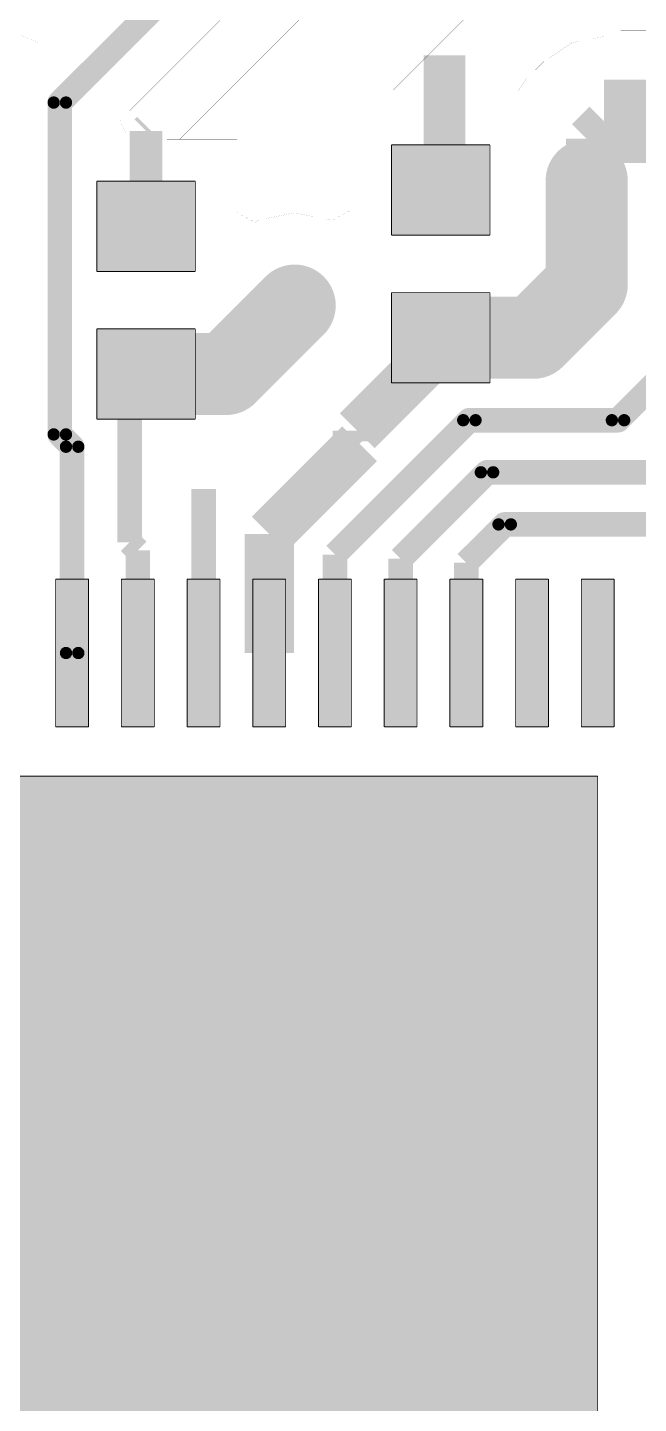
# Model space of a CAD drawing. Header units: millimetres. Extents: x 120.8 to 142.5, y 76.6 to 105.3.
# Drawn here: x 131.57 to 135.29, y 92.5 to 100.88 of the extents above; entities that cross this region are included whole.
import ezdxf

# ---------------------------------------------------------------- set-up
doc = ezdxf.new("R2010")
doc.units = ezdxf.units.MM
doc.layers.add('Mechanical4', color=56, linetype='Continuous')

msp = doc.modelspace()

# ---------------------------------------------------------------- linework, layer by layer
at = {"layer": 'Mechanical4'}
for points, const_width in [([(132.50007028, 100.2000536), (137.50007298, 105.2000563)], 0.00124968), ([(133.80007022, 100.50005554), (138.50007606, 105.2000563)], 0.00124968), ([(131.77014032, 100.42410446), (133.20012984, 101.85409652)], 0.1499997), ([(131.6544611, 100.78281342), (132.73788032, 101.8662301)], 0.00029972), ([(132.1368452, 100.3164237), (133.43731504, 101.61689862)], 0.00029972), ([(135.18563514, 100.86309774), (136.08563334, 100.86309774)], 0.00029972), ([(135.18563514, 100.8270526), (135.18563514, 100.86309774)], 0.00029972), ([(131.53712834, 100.83141378), (131.6544611, 100.78281342)], 0.00029972), ([(134.11212954, 99.86809337999999), (134.11212954, 100.71109652)], 0.254), ([(134.71788652, 100.67534856), (134.8859253, 100.78762418)], 0.00029972), ([(134.8859253, 100.78762418), (135.08413674, 100.8270526)], 0.00029972), ([(135.08413674, 100.8270526), (135.18563514, 100.8270526)], 0.00029972), ([(134.6118847, 100.56934166), (134.71788652, 100.67534856)], 0.00029972), ([(134.51215922, 100.42009126), (134.6118847, 100.56934166)], 0.00029972), ([(135.08413674, 100.30909834), (135.71463332, 100.30909834)], 0.508), ([(131.77014032, 98.40189869999999), (131.77014032, 100.42410446)], 0.1499997), ([(132.29513292, 100.25059706), (132.31112984, 100.26659398)], 0.1999996), ([(133.53513044, 100.42009126), (134.51215922, 100.42009126)], 0.00029972), ([(133.53513044, 99.76425056), (133.53513044, 100.42009126)], 0.00029972), ([(134.97813238, 100.20309398), (135.08413674, 100.30909834)], 0.254), ([(132.1368452, 100.3164237), (132.16813292, 100.24089172)], 0.00029972), ([(132.29513292, 99.67009275999999), (132.29513292, 100.25059706)], 0.1999996), ([(134.97813238, 99.94909398), (134.97813238, 100.20309398)], 0.254), ([(132.16813292, 99.67009275999999), (132.16813292, 100.24089172)], 0.00029972), ([(132.42213292, 100.19909094), (132.84913232, 100.19909094)], 0.00029972), ([(132.42213292, 99.67009275999999), (132.42213292, 100.19909094)], 0.00029972), ([(132.50007028, 99.9000542), (132.50007028, 100.2000536)], 0.00124968), ([(132.84913232, 99.75356224), (132.84913232, 100.19909094)], 0.00029972), ([(134.97813238, 99.31409398), (134.97813238, 99.94909398)], 0.499999), ([(133.78913044, 100.16609126), (134.38913178, 100.16609126)], 0.00500126), ([(133.78913044, 99.6160949), (133.78913044, 100.16609126)], 0.00500126), ([(134.38913178, 99.6160949), (134.38913178, 100.16609126)], 0.00500126), ([(131.99513352, 99.94509094), (132.59513232, 99.94509094)], 0.00500126), ([(131.99513352, 99.39509457999999), (131.99513352, 99.94509094)], 0.00500126), ([(132.59513232, 99.39509457999999), (132.59513232, 99.94509094)], 0.00500126), ([(134.08913238, 99.89109307999999), (134.11212954, 99.86809337999999)], 0.254), ([(132.84913232, 99.75356224), (132.96113616, 99.69369189999999)], 0.00029972), ([(132.96113616, 99.69369189999999), (132.98397076, 99.70894967999999)], 0.00029972), ([(132.98397076, 99.70894967999999), (133.20012984, 99.7519468)], 0.00029972), ([(133.20012984, 99.7519468), (133.41628892, 99.70894967999999)], 0.00029972), ([(133.41628892, 99.70894967999999), (133.4231266, 99.70438276)], 0.00029972), ([(133.4231266, 99.70438276), (133.53513044, 99.76425056)], 0.00029972), ([(132.16813292, 99.67009275999999), (132.42213292, 99.67009275999999)], 0.00029972), ([(133.78913044, 99.6160949), (134.38913178, 99.6160949)], 0.00500126), ([(133.78913044, 99.62109362), (134.38913178, 99.62109362)], 0.00029972), ([(133.78913044, 99.25109436), (133.78913044, 99.62109362)], 0.00029972), ([(134.38913178, 99.25109436), (134.38913178, 99.62109362)], 0.00029972), ([(134.65513328, 98.99109487999999), (134.97813238, 99.31409398)], 0.499999), ([(132.78313042, 98.77009455999999), (133.20012984, 99.18709398)], 0.499999), ([(131.99513352, 99.39509457999999), (132.59513232, 99.39509457999999)], 0.00500126), ([(131.99513352, 99.4000933), (132.59513232, 99.4000933)], 0.00029972), ([(131.99513352, 99.03009404), (131.99513352, 99.4000933)], 0.00029972), ([(132.59513232, 99.03009404), (132.59513232, 99.4000933)], 0.00029972), ([(133.78913044, 99.26609305999999), (134.38913178, 99.26609305999999)], 0.00500126), ([(133.78913044, 98.7160967), (133.78913044, 99.26609305999999)], 0.00500126), ([(134.38913178, 98.7160967), (134.38913178, 99.26609305999999)], 0.00500126), ([(133.78913044, 99.25109436), (134.38913178, 99.25109436)], 0.00029972), ([(134.08913238, 98.99109487999999), (134.65513328, 98.99109487999999)], 0.499999), ([(135.16863238, 98.48859397999999), (135.86713238, 99.18709398)], 0.1499997), ([(131.99513352, 99.04509274), (132.59513232, 99.04509274)], 0.00500126), ([(131.99513352, 98.49509384), (131.99513352, 99.04509274)], 0.00500126), ([(131.99513352, 99.03009404), (132.59513232, 99.03009404)], 0.00029972), ([(132.29513292, 98.77009455999999), (132.78313042, 98.77009455999999)], 0.499999), ([(132.59513232, 98.49509384), (132.59513232, 99.04509274)], 0.00500126), ([(133.58113238, 98.42509398), (134.08913238, 98.93309398)], 0.2999994), ([(134.08913238, 98.93309398), (134.08913238, 98.99109487999999)], 0.1524), ([(132.19513312, 97.7450928), (132.19513312, 98.77009455999999)], 0.1499997), ([(133.78913044, 98.7160967), (134.38913178, 98.7160967)], 0.00500126), ([(133.44512808, 97.67008659999999), (134.26363546, 98.48859397999999)], 0.1499997), ([(133.58113238, 98.35909462), (133.58113238, 98.42509398)], 0.2999994), ([(134.26363546, 98.48859397999999), (135.16863238, 98.48859397999999)], 0.1499997), ([(131.77014032, 98.40189869999999), (131.84512874, 98.32690774)], 0.1499997), ([(131.99513352, 98.49509384), (132.59513232, 98.49509384)], 0.00500126), ([(133.04512888, 97.79508761999999), (133.5951354, 98.34509159999999)], 0.2999994), ([(133.58113238, 98.35909462), (133.5951354, 98.34509159999999)], 0.1499997), ([(131.84512874, 97.07009034), (131.84512874, 98.32690774)], 0.1499997), ([(133.84513236, 97.64508792), (134.37113334, 98.17109144)], 0.1499997), ([(134.37113334, 98.17109144), (135.48613238, 98.17109144)], 0.1499997), ([(132.64513222, 97.92009372), (132.64513222, 98.07009088)], 0.1499997), ([(132.64512968, 97.92008863999999), (132.64513222, 97.92009372)], 0.1499997), ([(132.64512968, 97.07009034), (132.64512968, 97.92008863999999)], 0.1499997), ([(133.04512888, 97.07009034), (133.04512888, 97.79508761999999)], 0.2999994), ([(134.24513156, 97.62008924), (134.47863376, 97.85359143999999)], 0.1499997), ([(134.47863376, 97.85359143999999), (136.12113238, 97.85359143999999)], 0.1499997), ([(132.19513312, 97.7450928), (132.24513048, 97.69509543999999)], 0.1499997), ([(132.24513048, 97.07009034), (132.24513048, 97.69509543999999)], 0.1499997), ([(133.44512808, 97.07009034), (133.44512808, 97.67008659999999)], 0.1499997), ([(133.84513236, 97.07009034), (133.84513236, 97.64508792)], 0.1499997), ([(134.24513156, 97.07009034), (134.24513156, 97.62008924)], 0.1499997), ([(129.34512358, 97.62009178), (136.3201363, 97.62009178)], 0.00029972), ([(131.7451264, 97.52008943999999), (131.94512854, 97.52008943999999)], 0.00500126), ([(131.7451264, 96.62009124), (131.7451264, 97.52008943999999)], 0.00500126), ([(131.94512854, 96.62009124), (131.94512854, 97.52008943999999)], 0.00500126), ([(132.14513068, 97.52008943999999), (132.34513028, 97.52008943999999)], 0.00500126), ([(132.14513068, 96.62009124), (132.14513068, 97.52008943999999)], 0.00500126), ([(132.34513028, 96.62009124), (132.34513028, 97.52008943999999)], 0.00500126), ([(132.54512988, 97.52008943999999), (132.74512948, 97.52008943999999)], 0.00500126), ([(132.54512988, 96.62009124), (132.54512988, 97.52008943999999)], 0.00500126), ([(132.74512948, 96.62009124), (132.74512948, 97.52008943999999)], 0.00500126), ([(132.94512908, 97.52008943999999), (133.14512868, 97.52008943999999)], 0.00500126), ([(132.94512908, 96.62009124), (132.94512908, 97.52008943999999)], 0.00500126), ([(133.14512868, 96.62009124), (133.14512868, 97.52008943999999)], 0.00500126), ([(133.34512828, 97.52008943999999), (133.54512788, 97.52008943999999)], 0.00500126), ([(133.34512828, 96.62009124), (133.34512828, 97.52008943999999)], 0.00500126), ([(133.54512788, 96.62009124), (133.54512788, 97.52008943999999)], 0.00500126), ([(133.74513002, 97.52008943999999), (133.94512962, 97.52008943999999)], 0.00500126), ([(133.74513002, 96.62009124), (133.74513002, 97.52008943999999)], 0.00500126), ([(133.94512962, 96.62009124), (133.94512962, 97.52008943999999)], 0.00500126), ([(134.14512922, 97.52008943999999), (134.34513136, 97.52008943999999)], 0.00500126), ([(134.14512922, 96.62009124), (134.14512922, 97.52008943999999)], 0.00500126), ([(134.34513136, 96.62009124), (134.34513136, 97.52008943999999)], 0.00500126), ([(134.54512842, 97.52008943999999), (134.74513056, 97.52008943999999)], 0.00500126), ([(134.54512842, 96.62009124), (134.54512842, 97.52008943999999)], 0.00500126), ([(134.74513056, 96.62009124), (134.74513056, 97.52008943999999)], 0.00500126), ([(134.9451327, 97.52008943999999), (135.1451323, 97.52008943999999)], 0.00500126), ([(134.9451327, 96.62009124), (134.9451327, 97.52008943999999)], 0.00500126), ([(135.1451323, 96.62009124), (135.1451323, 97.52008943999999)], 0.00500126), ([(133.84513236, 97.07009034), (133.84513236, 97.3200873)], 0.1499997), ([(134.24513156, 97.07009034), (134.24513156, 97.29508607999999)], 0.1499997), ([(133.04512888, 96.9200881), (133.04512888, 97.07009034)], 0.1499997), ([(133.44512808, 96.9200881), (133.44512808, 97.07009034)], 0.1499997), ([(133.84513236, 96.9200881), (133.84513236, 97.07009034)], 0.1499997), ([(134.24513156, 96.9200881), (134.24513156, 97.07009034)], 0.1499997), ([(131.7451264, 96.62009124), (131.94512854, 96.62009124)], 0.00500126), ([(132.14513068, 96.62009124), (132.34513028, 96.62009124)], 0.00500126), ([(132.54512988, 96.62009124), (132.74512948, 96.62009124)], 0.00500126), ([(132.94512908, 96.62009124), (133.14512868, 96.62009124)], 0.00500126), ([(133.34512828, 96.62009124), (133.54512788, 96.62009124)], 0.00500126), ([(133.74513002, 96.62009124), (133.94512962, 96.62009124)], 0.00500126), ([(134.14512922, 96.62009124), (134.34513136, 96.62009124)], 0.00500126), ([(134.54512842, 96.62009124), (134.74513056, 96.62009124)], 0.00500126), ([(134.9451327, 96.62009124), (135.1451323, 96.62009124)], 0.00500126), ([(130.64513114, 96.32008676), (135.04512996, 96.32008676)], 0.00500126), ([(135.04512996, 91.92008539999999), (135.04512996, 96.32008676)], 0.00500126)]:
    msp.add_lwpolyline(points, dxfattribs=dict(at, const_width=const_width))
for points, const_width in [([(134.88577798, 100.78762418, -0.9999999999992556), (134.88607262, 100.78762418)], 0.00029972), ([(134.88577798, 100.78762418, -0.9999999999992556), (134.88607262, 100.78762418)], 0.00029972), ([(134.88607262, 100.78762418, -0.9999999999992556), (134.88577798, 100.78762418)], 0.00029972), ([(134.88607262, 100.78762418, -0.9999999999992556), (134.88577798, 100.78762418)], 0.00029972), ([(131.73264484, 100.42410446, -0.9999999999992556), (131.8076358, 100.42410446)], 0.07499349999999999), ([(131.73264484, 100.42410446, -0.9999999999992556), (131.8076358, 100.42410446)], 0.07499349999999999), ([(131.73264484, 100.42410446, -0.9999999999992556), (131.8076358, 100.42410446)], 0.07499349999999999), ([(131.73264484, 100.42410446, -0.9999999999992556), (131.8076358, 100.42410446)], 0.07499349999999999), ([(131.8076358, 100.42410446, -0.9999999999992556), (131.73264484, 100.42410446)], 0.07499349999999999), ([(131.8076358, 100.42410446, -0.9999999999992556), (131.73264484, 100.42410446)], 0.07499349999999999), ([(131.8076358, 100.42410446, -0.9999999999992556), (131.73264484, 100.42410446)], 0.07499349999999999), ([(131.8076358, 100.42410446, -0.9999999999992556), (131.73264484, 100.42410446)], 0.07499349999999999), ([(134.51200936, 100.42009126, -0.9999999999992556), (134.512304, 100.42009126)], 0.00029972), ([(134.51200936, 100.42009126, -0.9999999999992556), (134.512304, 100.42009126)], 0.00029972), ([(134.512304, 100.42009126, -0.9999999999992556), (134.51200936, 100.42009126)], 0.00029972), ([(134.512304, 100.42009126, -0.9999999999992556), (134.51200936, 100.42009126)], 0.00029972), ([(134.8531339, 99.94909398, -0.9999999999992556), (135.10313086, 99.94909398)], 0.2499995), ([(134.8531339, 99.94909398, -0.9999999999992556), (135.10313086, 99.94909398)], 0.2499995), ([(135.10313086, 99.94909398, -0.9999999999992556), (134.8531339, 99.94909398)], 0.2499995), ([(135.10313086, 99.94909398, -0.9999999999992556), (134.8531339, 99.94909398)], 0.2499995), ([(133.42297928, 99.70438276, -0.9999999999992556), (133.42327392, 99.70438276)], 0.00029972), ([(133.42297928, 99.70438276, -0.9999999999992556), (133.42327392, 99.70438276)], 0.00029972), ([(133.42327392, 99.70438276, -0.9999999999992556), (133.42297928, 99.70438276)], 0.00029972), ([(133.42327392, 99.70438276, -0.9999999999992556), (133.42297928, 99.70438276)], 0.00029972), ([(134.8531339, 99.31409398, -0.9999999999992556), (135.10313086, 99.31409398)], 0.2499995), ([(134.8531339, 99.31409398, -0.9999999999992556), (135.10313086, 99.31409398)], 0.2499995), ([(134.8531339, 99.31409398, -0.9999999999992556), (135.10313086, 99.31409398)], 0.2499995), ([(134.8531339, 99.31409398, -0.9999999999992556), (135.10313086, 99.31409398)], 0.2499995), ([(133.07513136, 99.18709398, -0.9999999999992556), (133.32512832, 99.18709398)], 0.2499995), ([(133.07513136, 99.18709398, -0.9999999999992556), (133.32512832, 99.18709398)], 0.2499995), ([(135.10313086, 99.31409398, -0.9999999999992556), (134.8531339, 99.31409398)], 0.2499995), ([(135.10313086, 99.31409398, -0.9999999999992556), (134.8531339, 99.31409398)], 0.2499995), ([(135.10313086, 99.31409398, -0.9999999999992556), (134.8531339, 99.31409398)], 0.2499995), ([(135.10313086, 99.31409398, -0.9999999999992556), (134.8531339, 99.31409398)], 0.2499995), ([(133.32512832, 99.18709398, -0.9999999999992556), (133.07513136, 99.18709398)], 0.2499995), ([(133.32512832, 99.18709398, -0.9999999999992556), (133.07513136, 99.18709398)], 0.2499995), ([(133.96413136, 98.99109487999999, -0.9999999999992556), (134.21412832, 98.99109487999999)], 0.2499995), ([(133.96413136, 98.99109487999999, -0.9999999999992556), (134.21412832, 98.99109487999999)], 0.2499995), ([(134.5301348, 98.99109487999999, -0.9999999999992556), (134.78013176, 98.99109487999999)], 0.2499995), ([(134.5301348, 98.99109487999999, -0.9999999999992556), (134.78013176, 98.99109487999999)], 0.2499995), ([(134.5301348, 98.99109487999999, -0.9999999999992556), (134.78013176, 98.99109487999999)], 0.2499995), ([(134.5301348, 98.99109487999999, -0.9999999999992556), (134.78013176, 98.99109487999999)], 0.2499995), ([(134.21412832, 98.99109487999999, -0.9999999999992556), (133.96413136, 98.99109487999999)], 0.2499995), ([(134.21412832, 98.99109487999999, -0.9999999999992556), (133.96413136, 98.99109487999999)], 0.2499995), ([(134.78013176, 98.99109487999999, -0.9999999999992556), (134.5301348, 98.99109487999999)], 0.2499995), ([(134.78013176, 98.99109487999999, -0.9999999999992556), (134.5301348, 98.99109487999999)], 0.2499995), ([(134.78013176, 98.99109487999999, -0.9999999999992556), (134.5301348, 98.99109487999999)], 0.2499995), ([(134.78013176, 98.99109487999999, -0.9999999999992556), (134.5301348, 98.99109487999999)], 0.2499995), ([(132.17013444, 98.77009455999999, -0.9999999999992556), (132.4201314, 98.77009455999999)], 0.2499995), ([(132.17013444, 98.77009455999999, -0.9999999999992556), (132.4201314, 98.77009455999999)], 0.2499995), ([(132.65813194, 98.77009455999999, -0.9999999999992556), (132.9081289, 98.77009455999999)], 0.2499995), ([(132.65813194, 98.77009455999999, -0.9999999999992556), (132.9081289, 98.77009455999999)], 0.2499995), ([(132.65813194, 98.77009455999999, -0.9999999999992556), (132.9081289, 98.77009455999999)], 0.2499995), ([(132.65813194, 98.77009455999999, -0.9999999999992556), (132.9081289, 98.77009455999999)], 0.2499995), ([(132.4201314, 98.77009455999999, -0.9999999999992556), (132.17013444, 98.77009455999999)], 0.2499995), ([(132.4201314, 98.77009455999999, -0.9999999999992556), (132.17013444, 98.77009455999999)], 0.2499995), ([(132.9081289, 98.77009455999999, -0.9999999999992556), (132.65813194, 98.77009455999999)], 0.2499995), ([(132.9081289, 98.77009455999999, -0.9999999999992556), (132.65813194, 98.77009455999999)], 0.2499995), ([(132.9081289, 98.77009455999999, -0.9999999999992556), (132.65813194, 98.77009455999999)], 0.2499995), ([(132.9081289, 98.77009455999999, -0.9999999999992556), (132.65813194, 98.77009455999999)], 0.2499995), ([(134.22613744, 98.48859397999999, -0.9999999999992556), (134.3011284, 98.48859397999999)], 0.07499349999999999), ([(134.22613744, 98.48859397999999, -0.9999999999992556), (134.3011284, 98.48859397999999)], 0.07499349999999999), ([(134.3011284, 98.48859397999999, -0.9999999999992556), (134.22613744, 98.48859397999999)], 0.07499349999999999), ([(134.3011284, 98.48859397999999, -0.9999999999992556), (134.22613744, 98.48859397999999)], 0.07499349999999999), ([(135.1311369, 98.48859397999999, -0.9999999999992556), (135.20612786, 98.48859397999999)], 0.07499349999999999), ([(135.1311369, 98.48859397999999, -0.9999999999992556), (135.20612786, 98.48859397999999)], 0.07499349999999999), ([(135.1311369, 98.48859397999999, -0.9999999999992556), (135.20612786, 98.48859397999999)], 0.07499349999999999), ([(135.1311369, 98.48859397999999, -0.9999999999992556), (135.20612786, 98.48859397999999)], 0.07499349999999999), ([(135.20612786, 98.48859397999999, -0.9999999999992556), (135.1311369, 98.48859397999999)], 0.07499349999999999), ([(135.20612786, 98.48859397999999, -0.9999999999992556), (135.1311369, 98.48859397999999)], 0.07499349999999999), ([(135.20612786, 98.48859397999999, -0.9999999999992556), (135.1311369, 98.48859397999999)], 0.07499349999999999), ([(135.20612786, 98.48859397999999, -0.9999999999992556), (135.1311369, 98.48859397999999)], 0.07499349999999999), ([(131.73264484, 98.40189869999999, -0.9999999999992556), (131.8076358, 98.40189869999999)], 0.07499349999999999), ([(131.73264484, 98.40189869999999, -0.9999999999992556), (131.8076358, 98.40189869999999)], 0.07499349999999999), ([(131.73264484, 98.40189869999999, -0.9999999999992556), (131.8076358, 98.40189869999999)], 0.07499349999999999), ([(131.73264484, 98.40189869999999, -0.9999999999992556), (131.8076358, 98.40189869999999)], 0.07499349999999999), ([(131.8076358, 98.40189869999999, -0.9999999999992556), (131.73264484, 98.40189869999999)], 0.07499349999999999), ([(131.8076358, 98.40189869999999, -0.9999999999992556), (131.73264484, 98.40189869999999)], 0.07499349999999999), ([(131.8076358, 98.40189869999999, -0.9999999999992556), (131.73264484, 98.40189869999999)], 0.07499349999999999), ([(131.8076358, 98.40189869999999, -0.9999999999992556), (131.73264484, 98.40189869999999)], 0.07499349999999999), ([(131.80763326, 98.32690774, -0.9999999999992556), (131.88262422, 98.32690774)], 0.07499349999999999), ([(131.80763326, 98.32690774, -0.9999999999992556), (131.88262422, 98.32690774)], 0.07499349999999999), ([(131.80763326, 98.32690774, -0.9999999999992556), (131.88262422, 98.32690774)], 0.07499349999999999), ([(131.80763326, 98.32690774, -0.9999999999992556), (131.88262422, 98.32690774)], 0.07499349999999999), ([(131.88262422, 98.32690774, -0.9999999999992556), (131.80763326, 98.32690774)], 0.07499349999999999), ([(131.88262422, 98.32690774, -0.9999999999992556), (131.80763326, 98.32690774)], 0.07499349999999999), ([(131.88262422, 98.32690774, -0.9999999999992556), (131.80763326, 98.32690774)], 0.07499349999999999), ([(131.88262422, 98.32690774, -0.9999999999992556), (131.80763326, 98.32690774)], 0.07499349999999999), ([(134.3336404, 98.17109144, -0.9999999999992556), (134.40863136, 98.17109144)], 0.07499349999999999), ([(134.3336404, 98.17109144, -0.9999999999992556), (134.40863136, 98.17109144)], 0.07499349999999999), ([(134.40863136, 98.17109144, -0.9999999999992556), (134.3336404, 98.17109144)], 0.07499349999999999), ([(134.40863136, 98.17109144, -0.9999999999992556), (134.3336404, 98.17109144)], 0.07499349999999999), ([(134.44113828, 97.85359143999999, -0.9999999999992556), (134.51612924, 97.85359143999999)], 0.07499349999999999), ([(134.44113828, 97.85359143999999, -0.9999999999992556), (134.51612924, 97.85359143999999)], 0.07499349999999999), ([(134.51612924, 97.85359143999999, -0.9999999999992556), (134.44113828, 97.85359143999999)], 0.07499349999999999), ([(134.51612924, 97.85359143999999, -0.9999999999992556), (134.44113828, 97.85359143999999)], 0.07499349999999999), ([(131.80763326, 97.07009034, -0.9999999999992556), (131.88262422, 97.07009034)], 0.07499349999999999), ([(131.80763326, 97.07009034, -0.9999999999992556), (131.88262422, 97.07009034)], 0.07499349999999999), ([(131.88262422, 97.07009034, -0.9999999999992556), (131.80763326, 97.07009034)], 0.07499349999999999), ([(131.88262422, 97.07009034, -0.9999999999992556), (131.80763326, 97.07009034)], 0.07499349999999999)]:
    msp.add_lwpolyline(points, format="xyb", dxfattribs=dict(at, const_width=const_width))
for points, const_width in [([(134.88570432, 100.78762418, 1), (134.88585164, 100.78762418, 1)], 0.00014986), ([(134.88570432, 100.78762418, 1), (134.88585164, 100.78762418, 1)], 0.00014986), ([(134.88570432, 100.78762418, 1), (134.88585164, 100.78762418, 1)], 0.00014986), ([(134.88570432, 100.78762418, 1), (134.88585164, 100.78762418, 1)], 0.00014986), ([(134.88599896, 100.78762418, 1), (134.88614628, 100.78762418, 1)], 0.00014986), ([(134.88599896, 100.78762418, 1), (134.88614628, 100.78762418, 1)], 0.00014986), ([(134.88599896, 100.78762418, 1), (134.88614628, 100.78762418, 1)], 0.00014986), ([(134.88599896, 100.78762418, 1), (134.88614628, 100.78762418, 1)], 0.00014986), ([(131.7138971, 100.42410446, 1), (131.75139258, 100.42410446, 1)], 0.03749548), ([(131.7138971, 100.42410446, 1), (131.75139258, 100.42410446, 1)], 0.03749548), ([(131.7138971, 100.42410446, 1), (131.75139258, 100.42410446, 1)], 0.03749548), ([(131.7138971, 100.42410446, 1), (131.75139258, 100.42410446, 1)], 0.03749548), ([(131.7138971, 100.42410446, 1), (131.75139258, 100.42410446, 1)], 0.03749548), ([(131.7138971, 100.42410446, 1), (131.75139258, 100.42410446, 1)], 0.03749548), ([(131.7138971, 100.42410446, 1), (131.75139258, 100.42410446, 1)], 0.03749548), ([(131.7138971, 100.42410446, 1), (131.75139258, 100.42410446, 1)], 0.03749548), ([(131.78888806, 100.42410446, 1), (131.82638354, 100.42410446, 1)], 0.03749548), ([(131.78888806, 100.42410446, 1), (131.82638354, 100.42410446, 1)], 0.03749548), ([(131.78888806, 100.42410446, 1), (131.82638354, 100.42410446, 1)], 0.03749548), ([(131.78888806, 100.42410446, 1), (131.82638354, 100.42410446, 1)], 0.03749548), ([(131.78888806, 100.42410446, 1), (131.82638354, 100.42410446, 1)], 0.03749548), ([(131.78888806, 100.42410446, 1), (131.82638354, 100.42410446, 1)], 0.03749548), ([(131.78888806, 100.42410446, 1), (131.82638354, 100.42410446, 1)], 0.03749548), ([(131.78888806, 100.42410446, 1), (131.82638354, 100.42410446, 1)], 0.03749548), ([(134.5119357, 100.42009126, 1), (134.51208302, 100.42009126, 1)], 0.00014986), ([(134.5119357, 100.42009126, 1), (134.51208302, 100.42009126, 1)], 0.00014986), ([(134.5119357, 100.42009126, 1), (134.51208302, 100.42009126, 1)], 0.00014986), ([(134.5119357, 100.42009126, 1), (134.51208302, 100.42009126, 1)], 0.00014986), ([(134.51223034, 100.42009126, 1), (134.51237766, 100.42009126, 1)], 0.00014986), ([(134.51223034, 100.42009126, 1), (134.51237766, 100.42009126, 1)], 0.00014986), ([(134.51223034, 100.42009126, 1), (134.51237766, 100.42009126, 1)], 0.00014986), ([(134.51223034, 100.42009126, 1), (134.51237766, 100.42009126, 1)], 0.00014986), ([(134.79063466, 99.94909398, 1), (134.91563314, 99.94909398, 1)], 0.12499848), ([(134.79063466, 99.94909398, 1), (134.91563314, 99.94909398, 1)], 0.12499848), ([(134.79063466, 99.94909398, 1), (134.91563314, 99.94909398, 1)], 0.12499848), ([(134.79063466, 99.94909398, 1), (134.91563314, 99.94909398, 1)], 0.12499848), ([(135.04063162, 99.94909398, 1), (135.1656301, 99.94909398, 1)], 0.12499848), ([(135.04063162, 99.94909398, 1), (135.1656301, 99.94909398, 1)], 0.12499848), ([(135.04063162, 99.94909398, 1), (135.1656301, 99.94909398, 1)], 0.12499848), ([(135.04063162, 99.94909398, 1), (135.1656301, 99.94909398, 1)], 0.12499848), ([(133.42290562, 99.70438276, 1), (133.42305294, 99.70438276, 1)], 0.00014986), ([(133.42290562, 99.70438276, 1), (133.42305294, 99.70438276, 1)], 0.00014986), ([(133.42290562, 99.70438276, 1), (133.42305294, 99.70438276, 1)], 0.00014986), ([(133.42290562, 99.70438276, 1), (133.42305294, 99.70438276, 1)], 0.00014986), ([(133.42320026, 99.70438276, 1), (133.42334758, 99.70438276, 1)], 0.00014986), ([(133.42320026, 99.70438276, 1), (133.42334758, 99.70438276, 1)], 0.00014986), ([(133.42320026, 99.70438276, 1), (133.42334758, 99.70438276, 1)], 0.00014986), ([(133.42320026, 99.70438276, 1), (133.42334758, 99.70438276, 1)], 0.00014986), ([(134.79063466, 99.31409398, 1), (134.91563314, 99.31409398, 1)], 0.12499848), ([(134.79063466, 99.31409398, 1), (134.91563314, 99.31409398, 1)], 0.12499848), ([(134.79063466, 99.31409398, 1), (134.91563314, 99.31409398, 1)], 0.12499848), ([(134.79063466, 99.31409398, 1), (134.91563314, 99.31409398, 1)], 0.12499848), ([(134.79063466, 99.31409398, 1), (134.91563314, 99.31409398, 1)], 0.12499848), ([(134.79063466, 99.31409398, 1), (134.91563314, 99.31409398, 1)], 0.12499848), ([(134.79063466, 99.31409398, 1), (134.91563314, 99.31409398, 1)], 0.12499848), ([(134.79063466, 99.31409398, 1), (134.91563314, 99.31409398, 1)], 0.12499848), ([(135.04063162, 99.31409398, 1), (135.1656301, 99.31409398, 1)], 0.12499848), ([(135.04063162, 99.31409398, 1), (135.1656301, 99.31409398, 1)], 0.12499848), ([(135.04063162, 99.31409398, 1), (135.1656301, 99.31409398, 1)], 0.12499848), ([(135.04063162, 99.31409398, 1), (135.1656301, 99.31409398, 1)], 0.12499848), ([(135.04063162, 99.31409398, 1), (135.1656301, 99.31409398, 1)], 0.12499848), ([(135.04063162, 99.31409398, 1), (135.1656301, 99.31409398, 1)], 0.12499848), ([(135.04063162, 99.31409398, 1), (135.1656301, 99.31409398, 1)], 0.12499848), ([(135.04063162, 99.31409398, 1), (135.1656301, 99.31409398, 1)], 0.12499848), ([(133.01263212, 99.18709398, 1), (133.1376306, 99.18709398, 1)], 0.12499848), ([(133.01263212, 99.18709398, 1), (133.1376306, 99.18709398, 1)], 0.12499848), ([(133.01263212, 99.18709398, 1), (133.1376306, 99.18709398, 1)], 0.12499848), ([(133.01263212, 99.18709398, 1), (133.1376306, 99.18709398, 1)], 0.12499848), ([(133.26262908, 99.18709398, 1), (133.38762756, 99.18709398, 1)], 0.12499848), ([(133.26262908, 99.18709398, 1), (133.38762756, 99.18709398, 1)], 0.12499848), ([(133.26262908, 99.18709398, 1), (133.38762756, 99.18709398, 1)], 0.12499848), ([(133.26262908, 99.18709398, 1), (133.38762756, 99.18709398, 1)], 0.12499848), ([(133.90163212, 98.99109487999999, 1), (134.0266306, 98.99109487999999, 1)], 0.12499848), ([(133.90163212, 98.99109487999999, 1), (134.0266306, 98.99109487999999, 1)], 0.12499848), ([(133.90163212, 98.99109487999999, 1), (134.0266306, 98.99109487999999, 1)], 0.12499848), ([(133.90163212, 98.99109487999999, 1), (134.0266306, 98.99109487999999, 1)], 0.12499848), ([(134.15162908, 98.99109487999999, 1), (134.27662756, 98.99109487999999, 1)], 0.12499848), ([(134.15162908, 98.99109487999999, 1), (134.27662756, 98.99109487999999, 1)], 0.12499848), ([(134.15162908, 98.99109487999999, 1), (134.27662756, 98.99109487999999, 1)], 0.12499848), ([(134.15162908, 98.99109487999999, 1), (134.27662756, 98.99109487999999, 1)], 0.12499848), ([(134.46763556, 98.99109487999999, 1), (134.59263404, 98.99109487999999, 1)], 0.12499848), ([(134.46763556, 98.99109487999999, 1), (134.59263404, 98.99109487999999, 1)], 0.12499848), ([(134.46763556, 98.99109487999999, 1), (134.59263404, 98.99109487999999, 1)], 0.12499848), ([(134.46763556, 98.99109487999999, 1), (134.59263404, 98.99109487999999, 1)], 0.12499848), ([(134.46763556, 98.99109487999999, 1), (134.59263404, 98.99109487999999, 1)], 0.12499848), ([(134.46763556, 98.99109487999999, 1), (134.59263404, 98.99109487999999, 1)], 0.12499848), ([(134.46763556, 98.99109487999999, 1), (134.59263404, 98.99109487999999, 1)], 0.12499848), ([(134.46763556, 98.99109487999999, 1), (134.59263404, 98.99109487999999, 1)], 0.12499848), ([(134.71763252, 98.99109487999999, 1), (134.842631, 98.99109487999999, 1)], 0.12499848), ([(134.71763252, 98.99109487999999, 1), (134.842631, 98.99109487999999, 1)], 0.12499848), ([(134.71763252, 98.99109487999999, 1), (134.842631, 98.99109487999999, 1)], 0.12499848), ([(134.71763252, 98.99109487999999, 1), (134.842631, 98.99109487999999, 1)], 0.12499848), ([(134.71763252, 98.99109487999999, 1), (134.842631, 98.99109487999999, 1)], 0.12499848), ([(134.71763252, 98.99109487999999, 1), (134.842631, 98.99109487999999, 1)], 0.12499848), ([(134.71763252, 98.99109487999999, 1), (134.842631, 98.99109487999999, 1)], 0.12499848), ([(134.71763252, 98.99109487999999, 1), (134.842631, 98.99109487999999, 1)], 0.12499848), ([(132.1076352, 98.77009455999999, 1), (132.23263368, 98.77009455999999, 1)], 0.12499848), ([(132.1076352, 98.77009455999999, 1), (132.23263368, 98.77009455999999, 1)], 0.12499848), ([(132.1076352, 98.77009455999999, 1), (132.23263368, 98.77009455999999, 1)], 0.12499848), ([(132.1076352, 98.77009455999999, 1), (132.23263368, 98.77009455999999, 1)], 0.12499848), ([(132.35763216, 98.77009455999999, 1), (132.48263064, 98.77009455999999, 1)], 0.12499848), ([(132.35763216, 98.77009455999999, 1), (132.48263064, 98.77009455999999, 1)], 0.12499848), ([(132.35763216, 98.77009455999999, 1), (132.48263064, 98.77009455999999, 1)], 0.12499848), ([(132.35763216, 98.77009455999999, 1), (132.48263064, 98.77009455999999, 1)], 0.12499848), ([(132.5956327, 98.77009455999999, 1), (132.72063118, 98.77009455999999, 1)], 0.12499848), ([(132.5956327, 98.77009455999999, 1), (132.72063118, 98.77009455999999, 1)], 0.12499848), ([(132.5956327, 98.77009455999999, 1), (132.72063118, 98.77009455999999, 1)], 0.12499848), ([(132.5956327, 98.77009455999999, 1), (132.72063118, 98.77009455999999, 1)], 0.12499848), ([(132.5956327, 98.77009455999999, 1), (132.72063118, 98.77009455999999, 1)], 0.12499848), ([(132.5956327, 98.77009455999999, 1), (132.72063118, 98.77009455999999, 1)], 0.12499848), ([(132.5956327, 98.77009455999999, 1), (132.72063118, 98.77009455999999, 1)], 0.12499848), ([(132.5956327, 98.77009455999999, 1), (132.72063118, 98.77009455999999, 1)], 0.12499848), ([(132.84562966, 98.77009455999999, 1), (132.97062814, 98.77009455999999, 1)], 0.12499848), ([(132.84562966, 98.77009455999999, 1), (132.97062814, 98.77009455999999, 1)], 0.12499848), ([(132.84562966, 98.77009455999999, 1), (132.97062814, 98.77009455999999, 1)], 0.12499848), ([(132.84562966, 98.77009455999999, 1), (132.97062814, 98.77009455999999, 1)], 0.12499848), ([(132.84562966, 98.77009455999999, 1), (132.97062814, 98.77009455999999, 1)], 0.12499848), ([(132.84562966, 98.77009455999999, 1), (132.97062814, 98.77009455999999, 1)], 0.12499848), ([(132.84562966, 98.77009455999999, 1), (132.97062814, 98.77009455999999, 1)], 0.12499848), ([(132.84562966, 98.77009455999999, 1), (132.97062814, 98.77009455999999, 1)], 0.12499848), ([(134.2073897, 98.48859397999999, 1), (134.24488518, 98.48859397999999, 1)], 0.03749548), ([(134.2073897, 98.48859397999999, 1), (134.24488518, 98.48859397999999, 1)], 0.03749548), ([(134.2073897, 98.48859397999999, 1), (134.24488518, 98.48859397999999, 1)], 0.03749548), ([(134.2073897, 98.48859397999999, 1), (134.24488518, 98.48859397999999, 1)], 0.03749548), ([(134.28238066, 98.48859397999999, 1), (134.31987614, 98.48859397999999, 1)], 0.03749548), ([(134.28238066, 98.48859397999999, 1), (134.31987614, 98.48859397999999, 1)], 0.03749548), ([(134.28238066, 98.48859397999999, 1), (134.31987614, 98.48859397999999, 1)], 0.03749548), ([(134.28238066, 98.48859397999999, 1), (134.31987614, 98.48859397999999, 1)], 0.03749548), ([(135.11238916, 98.48859397999999, 1), (135.14988464, 98.48859397999999, 1)], 0.03749548), ([(135.11238916, 98.48859397999999, 1), (135.14988464, 98.48859397999999, 1)], 0.03749548), ([(135.11238916, 98.48859397999999, 1), (135.14988464, 98.48859397999999, 1)], 0.03749548), ([(135.11238916, 98.48859397999999, 1), (135.14988464, 98.48859397999999, 1)], 0.03749548), ([(135.11238916, 98.48859397999999, 1), (135.14988464, 98.48859397999999, 1)], 0.03749548), ([(135.11238916, 98.48859397999999, 1), (135.14988464, 98.48859397999999, 1)], 0.03749548), ([(135.11238916, 98.48859397999999, 1), (135.14988464, 98.48859397999999, 1)], 0.03749548), ([(135.11238916, 98.48859397999999, 1), (135.14988464, 98.48859397999999, 1)], 0.03749548), ([(135.18738012, 98.48859397999999, 1), (135.2248756, 98.48859397999999, 1)], 0.03749548), ([(135.18738012, 98.48859397999999, 1), (135.2248756, 98.48859397999999, 1)], 0.03749548), ([(135.18738012, 98.48859397999999, 1), (135.2248756, 98.48859397999999, 1)], 0.03749548), ([(135.18738012, 98.48859397999999, 1), (135.2248756, 98.48859397999999, 1)], 0.03749548), ([(135.18738012, 98.48859397999999, 1), (135.2248756, 98.48859397999999, 1)], 0.03749548), ([(135.18738012, 98.48859397999999, 1), (135.2248756, 98.48859397999999, 1)], 0.03749548), ([(135.18738012, 98.48859397999999, 1), (135.2248756, 98.48859397999999, 1)], 0.03749548), ([(135.18738012, 98.48859397999999, 1), (135.2248756, 98.48859397999999, 1)], 0.03749548), ([(131.7138971, 98.40189869999999, 1), (131.75139258, 98.40189869999999, 1)], 0.03749548), ([(131.7138971, 98.40189869999999, 1), (131.75139258, 98.40189869999999, 1)], 0.03749548), ([(131.7138971, 98.40189869999999, 1), (131.75139258, 98.40189869999999, 1)], 0.03749548), ([(131.7138971, 98.40189869999999, 1), (131.75139258, 98.40189869999999, 1)], 0.03749548), ([(131.7138971, 98.40189869999999, 1), (131.75139258, 98.40189869999999, 1)], 0.03749548), ([(131.7138971, 98.40189869999999, 1), (131.75139258, 98.40189869999999, 1)], 0.03749548), ([(131.7138971, 98.40189869999999, 1), (131.75139258, 98.40189869999999, 1)], 0.03749548), ([(131.7138971, 98.40189869999999, 1), (131.75139258, 98.40189869999999, 1)], 0.03749548), ([(131.78888806, 98.40189869999999, 1), (131.82638354, 98.40189869999999, 1)], 0.03749548), ([(131.78888806, 98.40189869999999, 1), (131.82638354, 98.40189869999999, 1)], 0.03749548), ([(131.78888806, 98.40189869999999, 1), (131.82638354, 98.40189869999999, 1)], 0.03749548), ([(131.78888806, 98.40189869999999, 1), (131.82638354, 98.40189869999999, 1)], 0.03749548), ([(131.78888806, 98.40189869999999, 1), (131.82638354, 98.40189869999999, 1)], 0.03749548), ([(131.78888806, 98.40189869999999, 1), (131.82638354, 98.40189869999999, 1)], 0.03749548), ([(131.78888806, 98.40189869999999, 1), (131.82638354, 98.40189869999999, 1)], 0.03749548), ([(131.78888806, 98.40189869999999, 1), (131.82638354, 98.40189869999999, 1)], 0.03749548), ([(131.78888552, 98.32690774, 1), (131.826381, 98.32690774, 1)], 0.03749548), ([(131.78888552, 98.32690774, 1), (131.826381, 98.32690774, 1)], 0.03749548), ([(131.78888552, 98.32690774, 1), (131.826381, 98.32690774, 1)], 0.03749548), ([(131.78888552, 98.32690774, 1), (131.826381, 98.32690774, 1)], 0.03749548), ([(131.78888552, 98.32690774, 1), (131.826381, 98.32690774, 1)], 0.03749548), ([(131.78888552, 98.32690774, 1), (131.826381, 98.32690774, 1)], 0.03749548), ([(131.78888552, 98.32690774, 1), (131.826381, 98.32690774, 1)], 0.03749548), ([(131.78888552, 98.32690774, 1), (131.826381, 98.32690774, 1)], 0.03749548), ([(131.86387648, 98.32690774, 1), (131.90137196, 98.32690774, 1)], 0.03749548), ([(131.86387648, 98.32690774, 1), (131.90137196, 98.32690774, 1)], 0.03749548), ([(131.86387648, 98.32690774, 1), (131.90137196, 98.32690774, 1)], 0.03749548), ([(131.86387648, 98.32690774, 1), (131.90137196, 98.32690774, 1)], 0.03749548), ([(131.86387648, 98.32690774, 1), (131.90137196, 98.32690774, 1)], 0.03749548), ([(131.86387648, 98.32690774, 1), (131.90137196, 98.32690774, 1)], 0.03749548), ([(131.86387648, 98.32690774, 1), (131.90137196, 98.32690774, 1)], 0.03749548), ([(131.86387648, 98.32690774, 1), (131.90137196, 98.32690774, 1)], 0.03749548), ([(134.31489266, 98.17109144, 1), (134.35238814, 98.17109144, 1)], 0.03749548), ([(134.31489266, 98.17109144, 1), (134.35238814, 98.17109144, 1)], 0.03749548), ([(134.31489266, 98.17109144, 1), (134.35238814, 98.17109144, 1)], 0.03749548), ([(134.31489266, 98.17109144, 1), (134.35238814, 98.17109144, 1)], 0.03749548), ([(134.38988362, 98.17109144, 1), (134.4273791, 98.17109144, 1)], 0.03749548), ([(134.38988362, 98.17109144, 1), (134.4273791, 98.17109144, 1)], 0.03749548), ([(134.38988362, 98.17109144, 1), (134.4273791, 98.17109144, 1)], 0.03749548), ([(134.38988362, 98.17109144, 1), (134.4273791, 98.17109144, 1)], 0.03749548), ([(134.42239054, 97.85359143999999, 1), (134.45988602, 97.85359143999999, 1)], 0.03749548), ([(134.42239054, 97.85359143999999, 1), (134.45988602, 97.85359143999999, 1)], 0.03749548), ([(134.42239054, 97.85359143999999, 1), (134.45988602, 97.85359143999999, 1)], 0.03749548), ([(134.42239054, 97.85359143999999, 1), (134.45988602, 97.85359143999999, 1)], 0.03749548), ([(134.4973815, 97.85359143999999, 1), (134.53487698, 97.85359143999999, 1)], 0.03749548), ([(134.4973815, 97.85359143999999, 1), (134.53487698, 97.85359143999999, 1)], 0.03749548), ([(134.4973815, 97.85359143999999, 1), (134.53487698, 97.85359143999999, 1)], 0.03749548), ([(134.4973815, 97.85359143999999, 1), (134.53487698, 97.85359143999999, 1)], 0.03749548), ([(131.78888552, 97.07009034, 1), (131.826381, 97.07009034, 1)], 0.03749548), ([(131.78888552, 97.07009034, 1), (131.826381, 97.07009034, 1)], 0.03749548), ([(131.78888552, 97.07009034, 1), (131.826381, 97.07009034, 1)], 0.03749548), ([(131.78888552, 97.07009034, 1), (131.826381, 97.07009034, 1)], 0.03749548), ([(131.86387648, 97.07009034, 1), (131.90137196, 97.07009034, 1)], 0.03749548), ([(131.86387648, 97.07009034, 1), (131.90137196, 97.07009034, 1)], 0.03749548), ([(131.86387648, 97.07009034, 1), (131.90137196, 97.07009034, 1)], 0.03749548), ([(131.86387648, 97.07009034, 1), (131.90137196, 97.07009034, 1)], 0.03749548)]:
    msp.add_lwpolyline(points, format="xyb", close=True, dxfattribs=dict(at, const_width=const_width))
for points in [[(133.78913044, 99.6160949), (134.38912924, 99.6160949), (133.78913044, 100.16609126), (134.38912924, 100.16609126)], [(131.99513352, 99.39509457999999), (132.59513232, 99.39509457999999), (131.99513352, 99.94509094), (132.59513232, 99.94509094)], [(133.78913044, 98.7160967), (134.38912924, 98.7160967), (133.78913044, 99.26609305999999), (134.38912924, 99.26609305999999)], [(131.99513352, 98.49509384), (132.59513232, 98.49509384), (131.99513352, 99.04509019999999), (132.59513232, 99.04509019999999)], [(131.94513362, 96.62009631999999), (131.94513362, 97.52009452), (131.74513402, 96.62009631999999), (131.74513402, 97.52009452)], [(132.34513536, 96.62009631999999), (132.34513536, 97.52009452), (132.14513576, 96.62009631999999), (132.14513576, 97.52009452)], [(132.74512948, 96.62009124), (132.74512948, 97.52008943999999), (132.54512988, 96.62009124), (132.54512988, 97.52008943999999)], [(133.14513376, 96.62009631999999), (133.14513376, 97.52009452), (132.94513416, 96.62009631999999), (132.94513416, 97.52009452)], [(133.54513296, 96.62009631999999), (133.54513296, 97.52009452), (133.34513336, 96.62009631999999), (133.34513336, 97.52009452)], [(133.9451347, 96.62009631999999), (133.9451347, 97.52009452), (133.7451351, 96.62009631999999), (133.7451351, 97.52009452)], [(134.34513136, 96.62009124), (134.34513136, 97.52008943999999), (134.14513176, 96.62009124), (134.14513176, 97.52008943999999)], [(134.74513564, 96.62009631999999), (134.74513564, 97.52009452), (134.54513604, 96.62009631999999), (134.54513604, 97.52009452)], [(135.14513484, 96.62009377999999), (135.14513484, 97.52009197999999), (134.94513524, 96.62009377999999), (134.94513524, 97.52009197999999)], [(130.64513114, 91.92008539999999), (135.04512742, 91.92008539999999), (130.64513114, 96.32008676), (135.04512742, 96.32008676)]]:
    msp.add_solid(points, dxfattribs=at)

doc.saveas('drawing.dxf')
